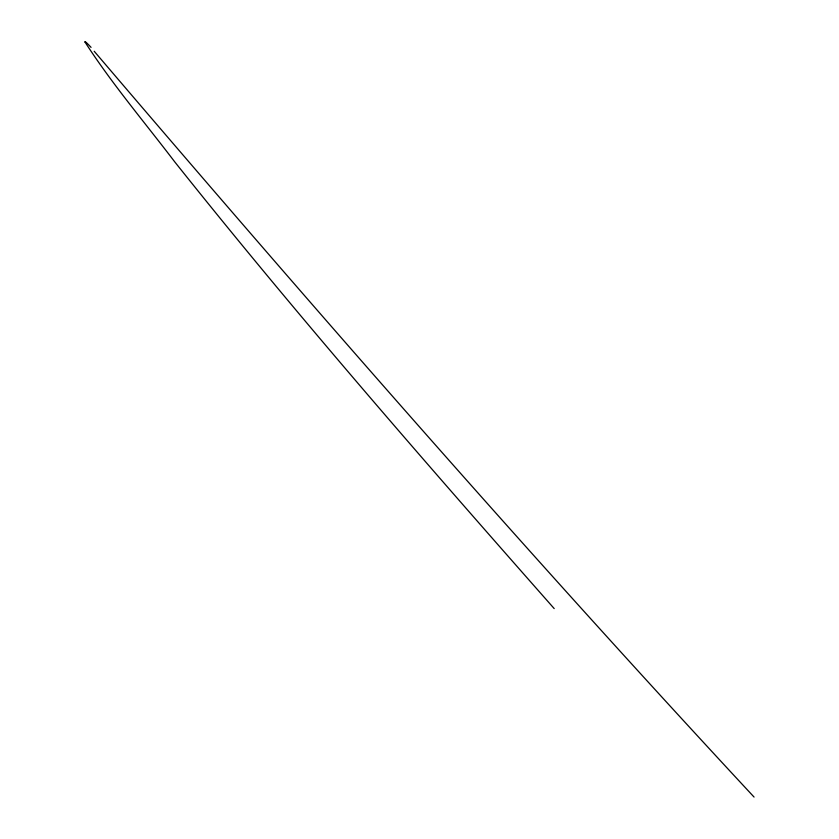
<?xml version="1.0" encoding="UTF-8"?>
<svg xmlns="http://www.w3.org/2000/svg" width="839" height="839" viewBox="0 0 839 839"><rect width="100%" height="100%" fill="white"/><g stroke="black" fill="none" stroke-linecap="round" stroke-linejoin="round"><path stroke-width="1.26" d="M754.062 797.05C528.035 553.866 309.633 303.791 94.188 51.252M554.201 608.59C424.901 462.027 296.356 314.646 174.606 161.696C144.476 122.106 111.828 83.69 84.938 41.95M85.117 42.16A308.679 4.845 50.9 0 1 91.052 47.362"/></g></svg>
